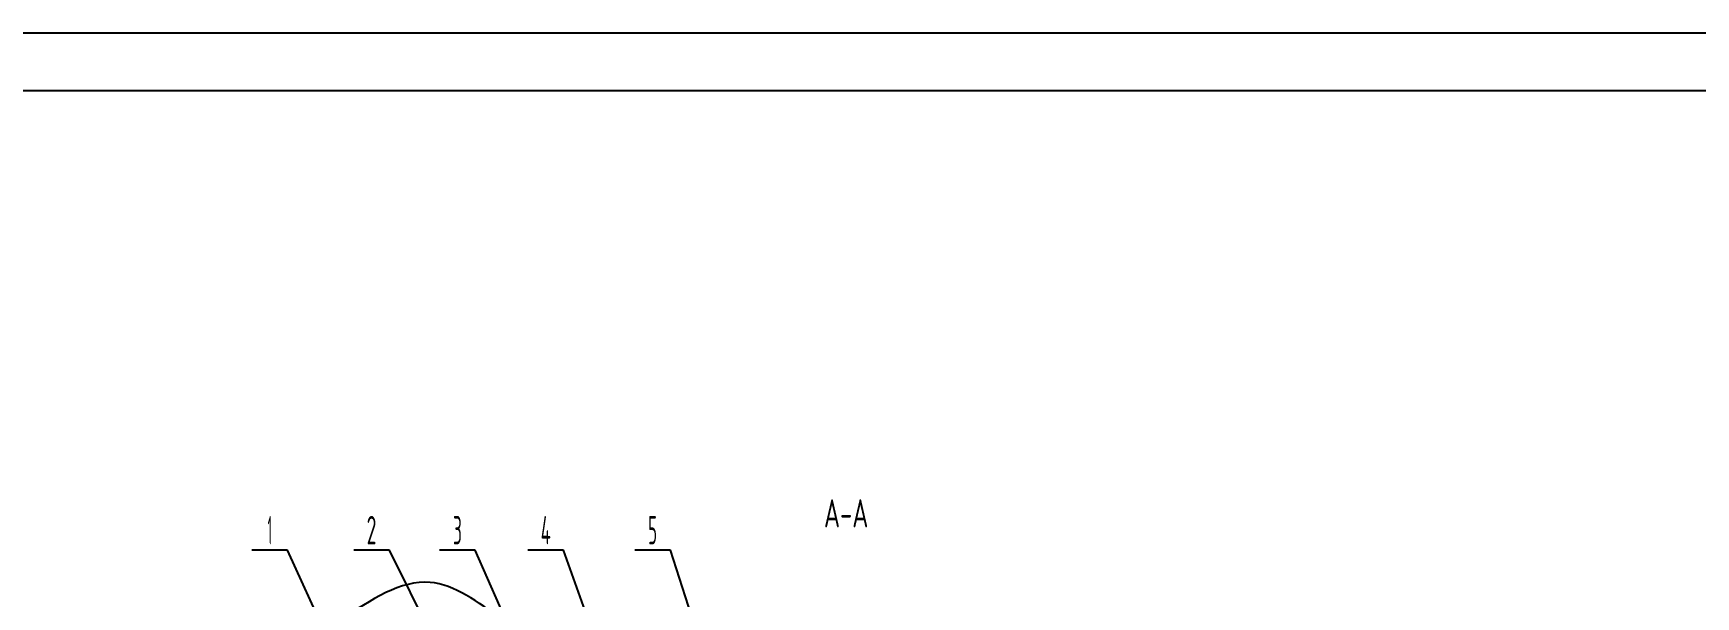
# Model space of a CAD drawing. Header units: millimetres. Extents: x -17 to 1680, y -46 to 1188.
# Drawn here: x 480 to 1058, y 992 to 1188 of the extents above; entities that cross this region are included whole.
import ezdxf
from ezdxf.enums import TextEntityAlignment as Align

# ---------------------------------------------------------------- set-up
doc = ezdxf.new("R2010")
doc.units = ezdxf.units.MM
doc.header["$LTSCALE"] = 40
for name, color, linetype in [('01', 7, 'Continuous'), ('02', 1, 'Continuous'), ('11', 3, 'Continuous')]:
    doc.layers.add(name, color=color, linetype=linetype)
doc.styles.get("Standard").update_dxf_attribs({"font": 'isocp', "width": 0.707, "bigfont": 'intecad.shx'})

# ---------------------------------------------------------------- blocks, each defined once
blk = doc.blocks.new('*U29')
at = {"layer": '01'}
blk.add_lwpolyline([(415, 292), (25, 292)], dxfattribs=at)
at = {"layer": '02'}
blk.add_lwpolyline([(420, 297), (0, 297)], dxfattribs=at)

msp = doc.modelspace()

# ---------------------------------------------------------------- linework, layer by layer
at = {"layer": '02'}
for p, q in [((568.3975, 1008.2017), (555.9975, 1008.2017)), ((640.9856, 848.9836), (568.3975, 1008.2017)), ((603.785, 1008.2017), (591.385, 1008.2017)), ((670.4168, 874.94), (603.785, 1008.2017)), ((633.6789, 1008.2017), (621.2789, 1008.2017)), ((685.9168, 889.4836), (633.6789, 1008.2017)), ((664.3808, 1008.2017), (651.9808, 1008.2017)), ((706.9344, 889.3094), (664.3808, 1008.2017)), ((701.5461, 1008.2017), (689.1461, 1008.2017)), ((734.7446, 904.8435), (701.5461, 1008.2017))]:
    msp.add_line(p, q, dxfattribs=at)
msp.add_spline([(642.9163, 984.054), (617.959, 996.9704), (586.9163, 984.054)], degree=3, dxfattribs=at)

# ---------------------------------------------------------------- block references
at = {"layer": '11', "xscale": 4, "yscale": 4, "zscale": 4}
msp.add_blockref('*U29', (0, 0), dxfattribs=at)

# ---------------------------------------------------------------- texts
at = {"layer": '11', "width": 0.707}
msp.add_text('A-A', height=9.8, dxfattribs=at).set_placement((754.9542, 1013.1729), align=Align.BOTTOM_LEFT)
at = {"layer": '11'}
for s, width, p, p2 in [('1', 0.404, (561.4976, 1010.2017), (562.8974, 1010.2017)), ('2', 0.562593, (595.8862, 1010.2017), (599.2839, 1010.2017)), ('3', 0.527686, (625.9342, 1010.2017), (629.0237, 1010.2017)), ('4', 0.543846, (656.431, 1010.2017), (659.9305, 1010.2017)), ('5', 0.527686, (693.8014, 1010.2017), (696.8909, 1010.2017))]:
    msp.add_text(s, height=9.8995, dxfattribs=dict(at, width=width)).set_placement(p, p2, align=Align.FIT)

doc.saveas('drawing.dxf')
